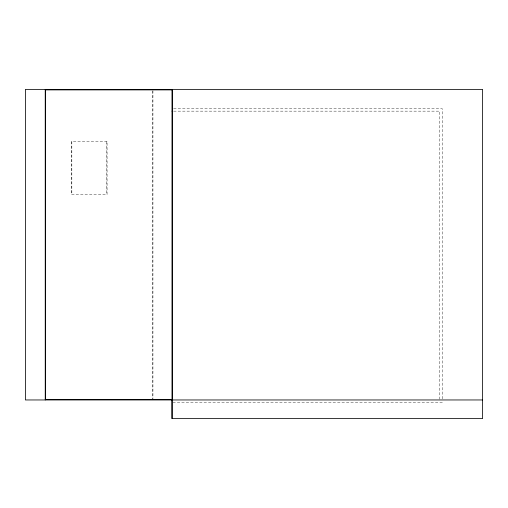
<?xml version="1.0" encoding="UTF-8"?>
<svg xmlns="http://www.w3.org/2000/svg" width="508" height="508" viewBox="0 0 508 508"><rect width="100%" height="100%" fill="white"/><g stroke="black" fill="none" stroke-linecap="round" stroke-linejoin="round"><path stroke-width="0.38" stroke-dasharray="2.54 1.91" d="M173.628 108.661L442.227 108.661L442.227 400.069M173.628 111.144L439.668 111.144L439.668 399.167M172.834 402.444L442.227 402.444L442.227 400.863M152.952 90.684L152.952 398.678M152.705 90.989L152.705 399.167M106.623 141.542L106.623 194.647M71.844 141.542L71.844 194.647M107.067 141.542L71.399 141.542L71.399 194.647L107.067 194.647L107.067 141.542"/><path stroke-width="0.76" d="M172.041 111.144L172.536 111.144M482.6 399.961L25.4 399.961L25.4 89.402L482.6 89.402L482.581 418.598L172.041 418.598L172.041 89.402M172.536 89.402L172.536 399.961M172.06 399.961L172.06 418.598M45.231 89.402L45.244 399.961M172.333 89.897L45.428 89.897L45.428 399.472L172.333 399.472L172.333 89.897"/></g></svg>
